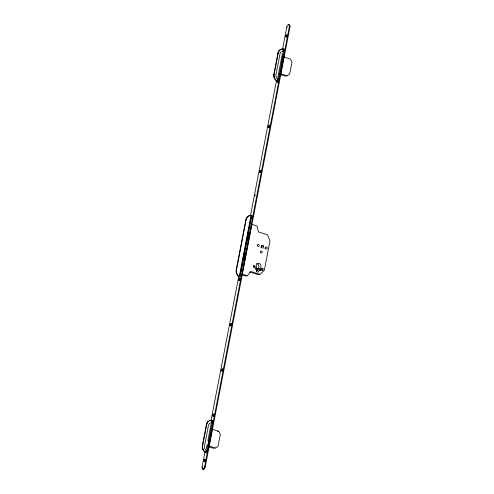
<?xml version="1.0" encoding="UTF-8"?>
<svg xmlns="http://www.w3.org/2000/svg" width="494" height="494" viewBox="0 0 494 494"><rect width="100%" height="100%" fill="white"/><g stroke="black" fill="none" stroke-linecap="round" stroke-linejoin="round"><path stroke-width="0.74" d="M246.253 242.072L248.562 230.896M202.349 445.6L206.381 424.673A5.934 4.965 83.5 0 1 212.334 420.499L212.686 420.456L206.461 452.77L206.109 452.807L205.578 452.628L206.023 450.158L206.548 450.324L206.066 452.813A5.934 4.965 83.5 0 1 202.355 445.551L202.707 445.508A5.934 4.965 83.4 0 0 206.461 452.77M273.855 74.279L277.881 53.352A5.934 4.965 83.5 0 1 283.84 49.178L284.186 49.134L277.968 81.448L277.616 81.485A5.934 4.965 83.5 0 1 273.861 74.23L274.213 74.186A5.934 4.965 83.4 0 0 277.968 81.448M236.194 269.829L245.814 219.873A5.934 4.965 83.5 0 1 251.736 215.693L239.917 277.078A5.934 4.965 83.5 0 1 236.194 269.829L236.546 269.792L246.166 219.836A5.934 4.965 83.5 0 1 251.372 215.489L251.625 215.545M202.503 446.44L206.727 424.63A5.934 4.965 83.5 0 1 212.686 420.456M274.151 74.378L278.233 53.309A5.934 4.965 83.5 0 1 284.186 49.134M288.724 25.046A2.322 1.192 -72.4 0 1 289.953 26.997L205.238 466.916A2.322 1.192 -72.4 0 1 203.54 469.294L202.911 469.096A2.322 1.192 -72.4 0 1 202.077 467.003L204.991 451.862M210.969 420.814L238.818 276.195M250.483 215.619L276.442 80.843M282.562 49.042L286.792 27.084A2.322 1.192 -72.4 0 1 288.484 24.706L289.12 24.904M239.226 276.788L251.02 215.532M254.91 196.137L255.2 194.624M268.18 127.236L268.47 125.717M206.331 448.601L207.109 444.563M207.888 440.525L211 424.365M277.838 77.28L282.5 53.049M239.843 276.906L251.372 215.489M242.307 262.234L244.684 251.026M212.334 420.499L211.815 422.988L211.284 422.821L211.759 420.369L212.29 420.499M283.315 51.666C284.785 48.597 282.679 47.881 282.79 51.5L283.315 51.666A3.353 2.803 83.5 0 0 279.993 54.019L275.973 74.897A3.353 2.803 83.5 0 0 278.091 79.003C278.184 82.782 276.103 81.788 277.523 78.842L278.054 79.009M202.911 469.096A2.322 1.192 -72.4 0 0 204.602 466.713L289.317 26.8A2.322 1.192 -72.4 0 0 288.484 24.706M257.108 268.242L256.664 270.533A1.291 1.081 83.5 0 0 257.479 272.108A1.291 1.081 83.5 0 0 258.776 271.2L259.214 268.915A2.834 2.371 83.5 0 0 260.764 265A2.834 2.371 83.5 0 0 257.158 263.852A2.834 2.371 83.5 0 0 257.108 268.242L256.719 268.291M261.098 247.679L261.388 246.185L263.53 245.944L263.098 248.179L261.196 247.574L261.629 245.339L263.53 245.944M256.633 271.447L257.078 269.162A2.834 2.371 83.5 0 0 258.862 266.241A2.834 2.371 83.5 0 0 256.645 263.574M246.531 241.615L246.012 241.412M242.653 261.746L242.134 261.542M247.371 275.757L250.884 271.465L259.961 274.349L264.321 270.329L269.965 240.998L267.569 234.829L258.498 231.945L256.942 226.048L251.668 224.369L242.097 274.077L247.371 275.757L245.234 275.998L241.937 274.954M279.382 50.363L279.777 49.999M208.27 421.314L207.9 421.66A5.934 5.02 82.7 0 0 206.331 424.655M287.181 75.841L289.694 74.075L291.991 62.12L290.41 59.064L283.871 56.983L280.635 73.76L287.181 75.841L285.075 76.082L279.987 74.464M215.508 448.027L218.021 446.267L220.324 434.312L218.737 431.25L212.198 429.175L208.968 445.946L215.508 448.027L213.402 448.268L209.042 446.885M251.23 218.187L250.619 217.978M277.881 53.352L278.233 53.309M282.29 56.89L284.186 56.946L282.92 57.094M279.054 73.668L280.95 73.723L279.69 73.865M245.814 219.873L246.166 219.836M253.428 265.846L254.997 266.18A1.056 0.883 83.5 0 1 254.706 267.668L254.324 267.711M253.441 266.352L254.997 266.18M261.45 268.396L263.012 268.724A1.056 0.883 83.5 0 1 262.728 270.218L262.339 270.261M257.078 269.162L259.214 268.915M260.875 268.971L263.012 268.724M260.122 270.008L262.728 270.218M259.961 274.349L257.819 274.596L249.445 271.935M206.381 424.673L206.727 424.63M210.617 429.082L212.513 429.138M217.335 431.41L218.737 431.25M210.821 420.295L210.592 420.314A5.934 4.965 85.8 0 0 210.388 420.345M282.086 61.948L281.37 61.83M208.61 443.198L208.283 443.149M289.317 26.8L289.953 26.997M286.792 27.084L287.428 27.287M248.025 230.97L248.55 231.136M248.365 232.711L248.995 232.909L247.562 240.368L246.926 240.164M254.706 267.668L253.527 267.291A1.056 0.883 83.5 0 1 253.817 265.803M240.399 274.596L239.757 274.392M208.647 445.712L209.283 445.909M204.602 466.713L205.238 466.916M202.077 467.003L202.713 467.201A2.322 1.192 -72.4 0 0 203.54 469.294M281.846 59.663L282.482 59.885M209.061 441.148L208.425 440.926A1.161 0.593 -72.4 0 0 208.24 440.895M274.318 78.33L274.127 77.842M202.812 449.651L202.596 449.089M261.548 269.841A1.056 0.883 83.5 0 1 261.832 268.353M257.473 270.49A0.642 0.537 83.5 0 1 257.602 269.81M254.126 266.618A2.834 2.371 83.5 0 1 254.114 266.136M265.031 247.852A1.056 0.883 83.5 0 1 265.05 248.735M277.863 79.88A1.291 0.661 -72.4 0 1 278.289 81.201A1.291 0.661 -72.4 0 1 277.214 82.35A1.291 0.661 -72.4 0 1 277.054 80.738M251.23 215.915A1.291 0.661 -72.4 0 1 252.23 216.384A0.71 0.364 -72.4 0 1 252.471 217.132M251.187 218.07A1.291 0.661 -72.4 0 0 252.23 216.384A0.71 0.364 -72.4 0 0 251.718 217.249A0.71 0.364 -72.4 0 0 252.193 217.607M287.261 36.334A0.71 0.364 -72.4 0 1 286.681 36.723A1.291 0.661 -72.4 0 1 285.594 36.266A1.291 0.661 -72.4 0 1 286.755 34.673A1.291 0.661 -72.4 0 1 286.65 36.729A0.71 0.364 -72.4 0 1 286.681 35.815A0.71 0.364 -72.4 0 1 287.267 35.469M278.388 80.639A0.71 0.364 -72.4 0 1 278.641 81.282M278.381 81.843A0.71 0.364 -72.4 0 1 277.943 81.936A0.71 0.364 -72.4 0 1 277.894 81.269M277.869 80.899A0.71 0.364 -72.4 0 1 278.486 80.855A0.71 0.364 -72.4 0 1 278.066 81.924A0.71 0.364 -72.4 0 1 277.721 81.269M261.085 172.128A0.71 0.364 -72.4 0 1 260.517 172.4A1.291 0.661 -72.4 0 1 259.461 171.974A1.291 0.661 -72.4 0 1 260.622 170.374A1.291 0.661 -72.4 0 1 260.517 172.431A0.71 0.364 -72.4 0 1 260.566 171.492A0.71 0.364 -72.4 0 1 261.135 171.171M205.257 461.198A0.71 0.364 -72.4 0 1 204.812 460.803A0.71 0.364 -72.4 0 1 205.331 459.914A0.71 0.364 -72.4 0 1 205.584 460.649M214.161 415.738A0.71 0.364 -72.4 0 1 213.618 415.967A1.291 0.661 -72.4 0 1 212.556 415.54A1.291 0.661 -72.4 0 1 213.717 413.941A1.291 0.661 -72.4 0 1 213.612 415.997A0.71 0.364 -72.4 0 1 213.636 415.102A0.71 0.364 -72.4 0 1 214.186 414.707M223.041 369.987A0.71 0.364 -72.4 0 1 222.411 370.803A0.71 0.364 -72.4 0 1 222.417 369.74A0.71 0.364 -72.4 0 1 223.041 369.759M231.445 325.447A0.71 0.364 -72.4 0 1 230.945 325.206A0.71 0.364 -72.4 0 1 231.39 324.237A0.71 0.364 -72.4 0 1 231.742 324.799M240.337 279.95A0.71 0.364 -72.4 0 1 239.769 280.289A1.291 0.661 -72.4 0 1 238.688 279.839A1.291 0.661 -72.4 0 1 239.849 278.239A1.291 0.661 -72.4 0 1 239.744 280.296A0.71 0.364 -72.4 0 1 239.769 279.4A0.71 0.364 -72.4 0 1 240.343 279.017M240.813 269.891A1.223 0.63 -72.4 0 1 240.739 271.552M240.479 271.916A1.223 0.63 -72.4 0 1 240.337 272.04M241.918 264.5A1.223 0.63 -72.4 0 1 241.801 265.043M245.697 245.784A1.223 0.63 -72.4 0 1 245.259 247.358M248.834 228.506A1.223 0.63 -72.4 0 1 248.741 228.728M250.242 220.923A1.223 0.63 -72.4 0 1 250.217 222.485M239.571 276.745A5.934 4.965 83.5 0 1 236.546 269.792M277.832 53.333A5.934 5.02 82.7 0 1 278.931 50.833M211.852 422.981A3.353 2.803 83.5 0 0 208.487 425.34L204.467 446.218A3.353 2.803 83.5 0 0 206.585 450.318M206.523 425.569A3.353 2.803 83.5 0 1 206.683 424.994M203.225 449.54A3.353 2.803 83.5 0 1 202.435 447.366M274.936 78.466A3.353 2.803 83.5 0 1 274.028 76.706M278.184 53.673A3.353 2.803 83.5 0 1 278.301 53.389M244.771 252.261L243.548 259.782L244.771 252.261M255.417 268.39A0.642 0.537 83.5 0 0 255.929 269.347A0.642 0.537 83.5 0 0 256.349 268.378A0.642 0.537 83.5 0 0 255.417 268.39M259.634 269.736A0.642 0.537 83.5 0 0 260.147 270.687A0.642 0.537 83.5 0 0 260.573 269.718A0.642 0.537 83.5 0 0 259.634 269.736M265.581 247.519A1.056 0.883 83.5 0 0 266.42 249.087A1.056 0.883 83.5 0 0 267.118 247.494A1.056 0.883 83.5 0 0 265.581 247.519M257.559 244.968A1.056 0.883 83.5 0 0 258.405 246.543A1.056 0.883 83.5 0 0 259.097 244.944A1.056 0.883 83.5 0 0 257.559 244.968M260.554 251.625A1.031 0.865 83.5 0 0 261.375 253.156A1.031 0.865 83.5 0 0 262.055 251.6A1.031 0.865 83.5 0 0 260.554 251.625M269.224 127.193A1.291 0.661 -72.4 0 0 269.335 125.143A1.291 0.661 -72.4 0 0 268.174 126.736A1.291 0.661 -72.4 0 0 269.224 127.193M222.325 370.766A1.291 0.661 -72.4 0 0 222.43 368.709A1.291 0.661 -72.4 0 0 221.269 370.309A1.291 0.661 -72.4 0 0 222.325 370.766M231.031 325.527A1.291 0.661 -72.4 0 0 231.143 323.477A1.291 0.661 -72.4 0 0 229.976 325.071A1.291 0.661 -72.4 0 0 231.031 325.527M204.899 461.235A1.291 0.661 -72.4 0 0 205.01 459.179A1.291 0.661 -72.4 0 0 203.849 460.772A1.291 0.661 -72.4 0 0 204.899 461.235M286.977 36.507A0.71 0.364 -72.4 0 0 287.039 35.37A0.71 0.364 -72.4 0 0 286.403 36.241A0.71 0.364 -72.4 0 0 286.977 36.507M269.712 127.02A0.71 0.364 -72.4 0 0 269.78 125.89A0.71 0.364 -72.4 0 0 269.137 126.76A0.71 0.364 -72.4 0 0 269.712 127.02M269.557 126.97A0.71 0.364 -72.4 0 0 269.619 125.84A0.71 0.364 -72.4 0 0 268.977 126.711A0.71 0.364 -72.4 0 0 269.557 126.97M260.844 172.208A0.71 0.364 -72.4 0 0 260.912 171.072A0.71 0.364 -72.4 0 0 260.27 171.949A0.71 0.364 -72.4 0 0 260.844 172.208M252.138 217.44A0.71 0.364 -72.4 0 0 252.199 216.31A0.71 0.364 -72.4 0 0 251.557 217.181A0.71 0.364 -72.4 0 0 252.138 217.44M205.232 461.013A0.71 0.364 -72.4 0 0 205.294 459.877A0.71 0.364 -72.4 0 0 204.652 460.748A0.71 0.364 -72.4 0 0 205.232 461.013M213.939 415.775A0.71 0.364 -72.4 0 0 214.007 414.645A0.71 0.364 -72.4 0 0 213.365 415.516A0.71 0.364 -72.4 0 0 213.939 415.775M222.652 370.543A0.71 0.364 -72.4 0 0 222.714 369.407A0.71 0.364 -72.4 0 0 222.078 370.284A0.71 0.364 -72.4 0 0 222.652 370.543M231.365 325.305A0.71 0.364 -72.4 0 0 231.427 324.175A0.71 0.364 -72.4 0 0 230.784 325.046A0.71 0.364 -72.4 0 0 231.365 325.305M240.072 280.073A0.71 0.364 -72.4 0 0 240.14 278.943A0.71 0.364 -72.4 0 0 239.497 279.814A0.71 0.364 -72.4 0 0 240.072 280.073"/></g></svg>
